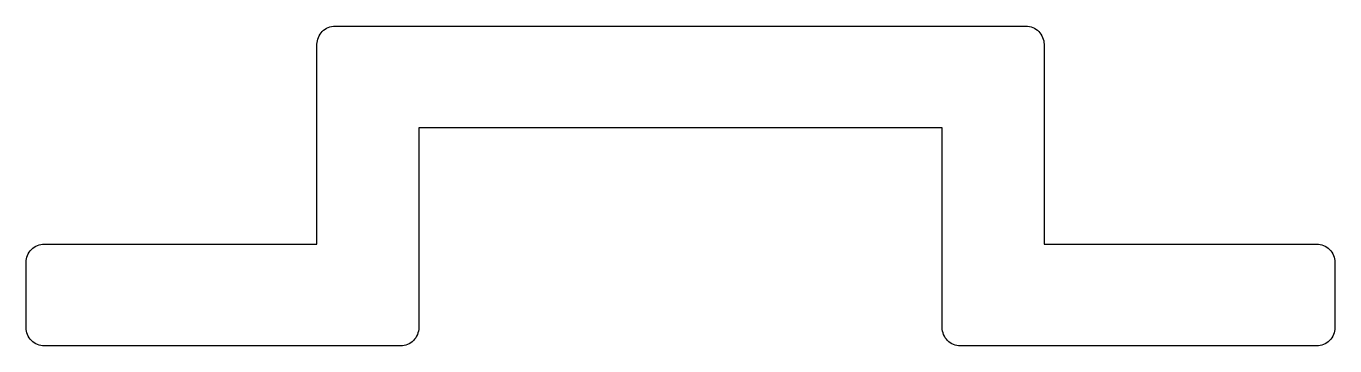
# Model space of a CAD drawing. Extents: x 720.8 to 738.8, y 619.9 to 624.3.
import ezdxf

# ---------------------------------------------------------------- set-up
doc = ezdxf.new("R2010")
doc.units = 0
doc.layers.get('0').update_dxf_attribs({"linetype": 'CONTINUOUS'})

msp = doc.modelspace()

# ---------------------------------------------------------------- linework, layer by layer
msp.add_lwpolyline([(738.789, 621.07), (738.789, 620.17, -0.414214), (738.539, 619.92), (733.639, 619.92, -0.414214), (733.389, 620.17), (733.389, 622.92), (726.189, 622.92), (726.189, 620.17, -0.414214), (725.939, 619.92), (721.039, 619.92, -0.414214), (720.789, 620.17), (720.789, 621.07, -0.414214), (721.039, 621.32), (724.789, 621.32), (724.789, 624.07, -0.414214), (725.039, 624.32), (734.539, 624.32, -0.414214), (734.789, 624.07), (734.789, 621.32), (738.539, 621.32, -0.414214)], format="xyb", close=True)

doc.saveas('drawing.dxf')
